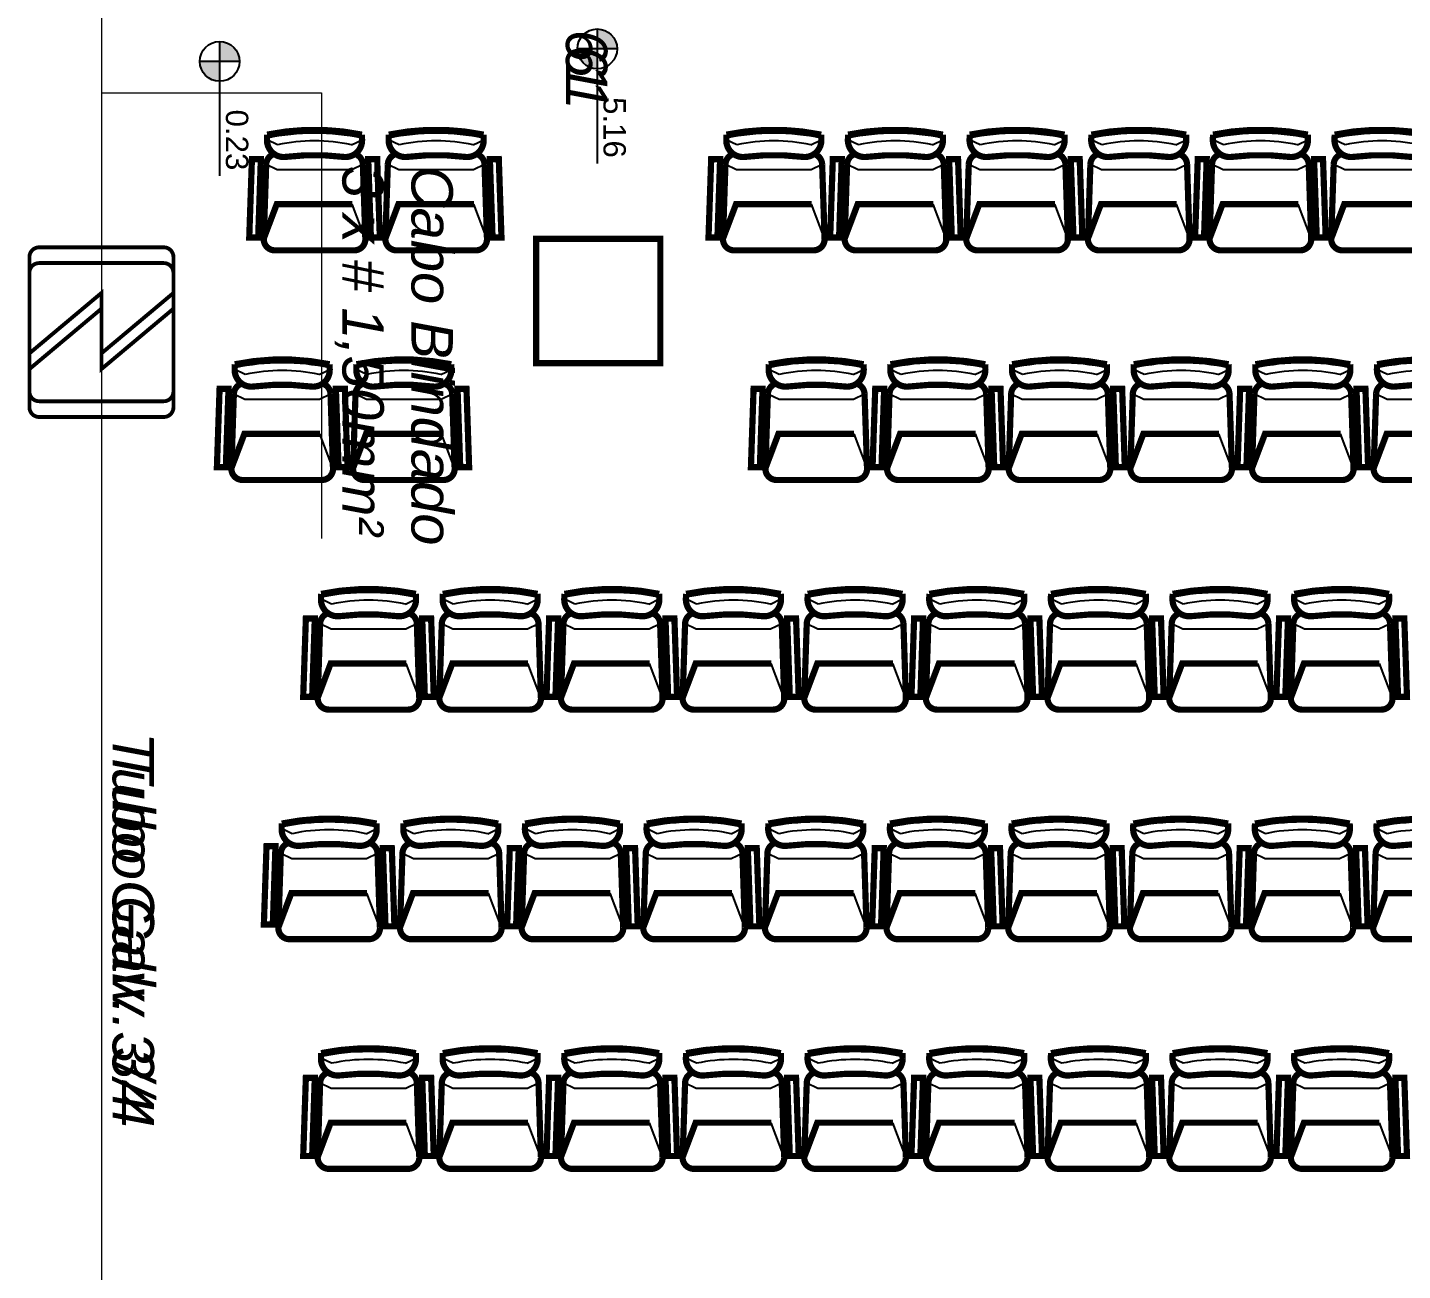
# Model space of a CAD drawing. Header units: metres. Extents: x -331 to 2982, y 362 to 2539.
# Drawn here: x 2819.47 to 2826.11, y 1302.95 to 1308.96 of the extents above; entities that cross this region are included whole.
import ezdxf

# ---------------------------------------------------------------- set-up
doc = ezdxf.new("R2010")
doc.units = ezdxf.units.M
for name, color, linetype in [('DET. FUMAÇA', 1, 'Continuous'), ('Div', 251, 'Continuous'), ('Pis', 251, 'Continuous')]:
    doc.layers.add(name, color=color, linetype=linetype)
doc.styles.add('ALESP1', font='arial.ttf')
doc.styles.get("Standard").update_dxf_attribs({"font": 'arial.ttf', "height": 0.3})

# ---------------------------------------------------------------- blocks, each defined once
blk = doc.blocks.new('Detector de fumaça')
at = {"layer": 'DET. FUMAÇA', "linetype": 'Continuous', "lineweight": 15, "const_width": 0.0187}
blk.add_lwpolyline([(774.5995, 539.8158), (775.2491, 539.8158, -0.414214), (775.2958, 539.769), (775.2958, 539.1669, -0.414214), (775.2491, 539.1202), (774.5995, 539.1202, -0.414214), (774.5527, 539.1669), (774.5527, 539.769, -0.414214)], format="xyb", close=True, dxfattribs=at)
blk.add_lwpolyline([(774.773, 539.8158), (775.0645, 539.468), (774.773, 539.468), (775.0645, 539.1202)], dxfattribs=at)
blk = doc.blocks.new('derw')
at = {"layer": 'Div', "color": 2, "linetype": 'Continuous', "lineweight": 15}
blk.add_lwpolyline([(814.419, 2191.5296), (814.419, 2192.5889), (816.5705, 2192.5889)], dxfattribs=at)
at = {"layer": 'Div', "color": 2, "linetype": 'Continuous', "lineweight": 15, "insert": (814.7715, 2193.2241), "char_height": 0.2, "attachment_point": 1}
blk.add_mtext_dynamic_manual_height_columns('{\\fArial|b0|i1|c0|p34;Cabo Blindado \\P3 x # 1,50mm²}', width=13.318804, gutter_width=2.5, heights=[0], dxfattribs=at)

msp = doc.modelspace()

# ---------------------------------------------------------------- hatches: boundary and pattern name
at = {"layer": 'Pis'}
h = msp.add_hatch(color=256, dxfattribs=at)
h.paths.add_polyline_path([(2820.3976, 1308.7924), (2820.4936, 1308.7924, 0.414214), (2820.3976, 1308.8884)])
h.paths.add_polyline_path([(2820.3016, 1308.7924, 0.414214), (2820.3976, 1308.6964), (2820.3976, 1308.7924)])
h = msp.add_hatch(color=256, dxfattribs=at)
h.paths.add_polyline_path([(2822.2214, 1308.8529), (2822.3174, 1308.8529, 0.414214), (2822.2214, 1308.9489)])
h.paths.add_polyline_path([(2822.1254, 1308.8529, 0.414214), (2822.2214, 1308.7569), (2822.2214, 1308.8529)])

# ---------------------------------------------------------------- linework, layer by layer
at = {"layer": 'Div', "color": 150, "linetype": 'Continuous', "lineweight": 0}
msp.add_line((2819.8266, 1315.2806), (2819.8266, 1301.0443), dxfattribs=at)
at = {"layer": 'Pis'}
for p, q in [((2820.3976, 1308.8883), (2820.3976, 1308.2391)), ((2822.2214, 1308.9488), (2822.2214, 1308.2996)), ((2822.3174, 1308.8529), (2822.1254, 1308.8529)), ((2820.4936, 1308.7924), (2820.3016, 1308.7924)), ((2820.6774, 1308.3896), (2820.6263, 1308.4142)), ((2821.0343, 1308.3896), (2821.0855, 1308.4142)), ((2821.265, 1308.3896), (2821.2139, 1308.4142)), ((2821.6219, 1308.3896), (2821.673, 1308.4142)), ((2822.8957, 1308.3896), (2822.8446, 1308.4142)), ((2823.2526, 1308.3896), (2823.3037, 1308.4142)), ((2823.4832, 1308.3896), (2823.4321, 1308.4142)), ((2823.8402, 1308.3896), (2823.8913, 1308.4142)), ((2824.0708, 1308.3896), (2824.0197, 1308.4142)), ((2824.4278, 1308.3896), (2824.4789, 1308.4142)), ((2824.6584, 1308.3896), (2824.6073, 1308.4142)), ((2825.0153, 1308.3896), (2825.0664, 1308.4142)), ((2825.2459, 1308.3896), (2825.1948, 1308.4142)), ((2825.6029, 1308.3896), (2825.654, 1308.4142)), ((2825.8335, 1308.3896), (2825.7824, 1308.4142)), ((2820.6224, 1308.2957), (2820.6761, 1308.2698)), ((2821.0356, 1308.2698), (2821.0894, 1308.2957)), ((2821.2099, 1308.2957), (2821.2637, 1308.2698)), ((2821.6232, 1308.2698), (2821.6769, 1308.2957)), ((2821.7588, 1308.3361), (2821.7588, 1308.3361)), ((2822.8406, 1308.2957), (2822.8944, 1308.2698)), ((2823.2539, 1308.2698), (2823.3076, 1308.2957)), ((2823.4282, 1308.2957), (2823.482, 1308.2698)), ((2823.8415, 1308.2698), (2823.8952, 1308.2957)), ((2824.0158, 1308.2957), (2824.0695, 1308.2698)), ((2824.429, 1308.2698), (2824.4828, 1308.2957)), ((2824.6033, 1308.2957), (2824.6571, 1308.2698)), ((2825.0166, 1308.2698), (2825.0703, 1308.2957)), ((2825.1909, 1308.2957), (2825.2447, 1308.2698)), ((2825.6042, 1308.2698), (2825.6579, 1308.2957)), ((2825.7785, 1308.2957), (2825.8322, 1308.2698)), ((2820.6761, 1308.2698), (2821.0356, 1308.2698)), ((2821.2637, 1308.2698), (2821.6232, 1308.2698)), ((2822.8944, 1308.2698), (2823.2539, 1308.2698)), ((2823.482, 1308.2698), (2823.8415, 1308.2698)), ((2824.0695, 1308.2698), (2824.429, 1308.2698)), ((2824.6571, 1308.2698), (2825.0166, 1308.2698)), ((2825.2447, 1308.2698), (2825.6042, 1308.2698)), ((2825.8322, 1308.2698), (2826.1917, 1308.2698)), ((2821.1012, 1307.9369), (2821.0384, 1308.1029)), ((2821.6888, 1307.9369), (2821.626, 1308.1029)), ((2823.3195, 1307.9369), (2823.2567, 1308.1029)), ((2823.9071, 1307.9369), (2823.8443, 1308.1029)), ((2824.4946, 1307.9369), (2824.4318, 1308.1029)), ((2825.0822, 1307.9369), (2825.0194, 1308.1029)), ((2825.6698, 1307.9369), (2825.607, 1308.1029)), ((2820.5212, 1307.2808), (2820.4701, 1307.3054)), ((2820.8782, 1307.2808), (2820.9293, 1307.3054)), ((2821.1088, 1307.2808), (2821.0577, 1307.3054)), ((2821.4657, 1307.2808), (2821.5168, 1307.3054)), ((2823.1006, 1307.2808), (2823.0494, 1307.3054)), ((2823.4575, 1307.2808), (2823.5086, 1307.3054)), ((2823.6881, 1307.2808), (2823.637, 1307.3054)), ((2824.0451, 1307.2808), (2824.0962, 1307.3054)), ((2824.2757, 1307.2808), (2824.2246, 1307.3054)), ((2824.6326, 1307.2808), (2824.6838, 1307.3054)), ((2824.8633, 1307.2808), (2824.8121, 1307.3054)), ((2825.2202, 1307.2808), (2825.2713, 1307.3054)), ((2825.4508, 1307.2808), (2825.3997, 1307.3054)), ((2825.8078, 1307.2808), (2825.8589, 1307.3054)), ((2826.0384, 1307.2808), (2825.9873, 1307.3054)), ((2820.4662, 1307.1869), (2820.5199, 1307.161)), ((2820.5199, 1307.161), (2820.8794, 1307.161)), ((2820.8794, 1307.161), (2820.9332, 1307.1869)), ((2821.0538, 1307.1869), (2821.1075, 1307.161)), ((2821.1075, 1307.161), (2821.467, 1307.161)), ((2821.467, 1307.161), (2821.5208, 1307.1869)), ((2823.0455, 1307.1869), (2823.0993, 1307.161)), ((2823.0993, 1307.161), (2823.4588, 1307.161)), ((2823.4588, 1307.161), (2823.5125, 1307.1869)), ((2823.6331, 1307.1869), (2823.6869, 1307.161)), ((2823.6869, 1307.161), (2824.0463, 1307.161)), ((2824.0463, 1307.161), (2824.1001, 1307.1869)), ((2824.2207, 1307.1869), (2824.2744, 1307.161)), ((2824.2744, 1307.161), (2824.6339, 1307.161)), ((2824.6339, 1307.161), (2824.6877, 1307.1869)), ((2824.8082, 1307.1869), (2824.862, 1307.161)), ((2824.862, 1307.161), (2825.2215, 1307.161)), ((2825.2215, 1307.161), (2825.2752, 1307.1869)), ((2825.3958, 1307.1869), (2825.4496, 1307.161)), ((2825.4496, 1307.161), (2825.8091, 1307.161)), ((2825.8091, 1307.161), (2825.8628, 1307.1869)), ((2825.9834, 1307.1869), (2826.0371, 1307.161)), ((2826.0371, 1307.161), (2826.3966, 1307.161)), ((2820.945, 1306.8281), (2820.8822, 1306.9941)), ((2821.5326, 1306.8281), (2821.4698, 1306.9941)), ((2823.5244, 1306.8281), (2823.4616, 1306.9941)), ((2824.1119, 1306.8281), (2824.0491, 1306.9941)), ((2824.6995, 1306.8281), (2824.6367, 1306.9941)), ((2825.2871, 1306.8281), (2825.2243, 1306.9941)), ((2825.8746, 1306.8281), (2825.8119, 1306.9941)), ((2820.938, 1306.172), (2820.8869, 1306.1966)), ((2821.295, 1306.172), (2821.3461, 1306.1966)), ((2821.5256, 1306.172), (2821.4745, 1306.1966)), ((2821.8825, 1306.172), (2821.9337, 1306.1966)), ((2822.1132, 1306.172), (2822.062, 1306.1966)), ((2822.4701, 1306.172), (2822.5212, 1306.1966)), ((2822.7007, 1306.172), (2822.6496, 1306.1966)), ((2823.0577, 1306.172), (2823.1088, 1306.1966)), ((2823.2883, 1306.172), (2823.2372, 1306.1966)), ((2823.6453, 1306.172), (2823.6964, 1306.1966)), ((2823.8759, 1306.172), (2823.8248, 1306.1966)), ((2824.2328, 1306.172), (2824.2839, 1306.1966)), ((2824.4634, 1306.172), (2824.4123, 1306.1966)), ((2824.8204, 1306.172), (2824.8715, 1306.1966)), ((2825.051, 1306.172), (2824.9999, 1306.1966)), ((2825.408, 1306.172), (2825.4591, 1306.1966)), ((2825.6386, 1306.172), (2825.5875, 1306.1966)), ((2825.9955, 1306.172), (2826.0466, 1306.1966)), ((2820.883, 1306.0781), (2820.9368, 1306.0522)), ((2820.9368, 1306.0522), (2821.2962, 1306.0522)), ((2821.2962, 1306.0522), (2821.35, 1306.0781)), ((2821.4706, 1306.0781), (2821.5243, 1306.0522)), ((2821.5243, 1306.0522), (2821.8838, 1306.0522)), ((2821.8838, 1306.0522), (2821.9376, 1306.0781)), ((2822.0581, 1306.0781), (2822.1119, 1306.0522)), ((2822.1119, 1306.0522), (2822.4714, 1306.0522)), ((2822.4714, 1306.0522), (2822.5251, 1306.0781)), ((2822.6457, 1306.0781), (2822.6995, 1306.0522)), ((2822.6995, 1306.0522), (2823.059, 1306.0522)), ((2823.059, 1306.0522), (2823.1127, 1306.0781)), ((2823.2333, 1306.0781), (2823.287, 1306.0522)), ((2823.287, 1306.0522), (2823.6465, 1306.0522)), ((2823.6465, 1306.0522), (2823.7003, 1306.0781)), ((2823.8208, 1306.0781), (2823.8746, 1306.0522)), ((2823.8746, 1306.0522), (2824.2341, 1306.0522)), ((2824.2341, 1306.0522), (2824.2878, 1306.0781)), ((2824.4084, 1306.0781), (2824.4622, 1306.0522)), ((2824.4622, 1306.0522), (2824.8217, 1306.0522)), ((2824.8217, 1306.0522), (2824.8754, 1306.0781)), ((2824.996, 1306.0781), (2825.0497, 1306.0522)), ((2825.0497, 1306.0522), (2825.4092, 1306.0522)), ((2825.4092, 1306.0522), (2825.463, 1306.0781)), ((2825.5836, 1306.0781), (2825.6373, 1306.0522)), ((2825.6373, 1306.0522), (2825.9968, 1306.0522)), ((2825.9968, 1306.0522), (2826.0506, 1306.0781)), ((2821.3618, 1305.7193), (2821.299, 1305.8853)), ((2821.9494, 1305.7193), (2821.8866, 1305.8853)), ((2822.537, 1305.7193), (2822.4742, 1305.8853)), ((2823.1245, 1305.7193), (2823.0618, 1305.8853)), ((2823.7121, 1305.7193), (2823.6493, 1305.8853)), ((2824.2997, 1305.7193), (2824.2369, 1305.8853)), ((2824.8873, 1305.7193), (2824.8245, 1305.8853)), ((2825.4748, 1305.7193), (2825.412, 1305.8853)), ((2826.0624, 1305.7193), (2825.9996, 1305.8853)), ((2820.748, 1305.0632), (2820.6969, 1305.0878)), ((2821.105, 1305.0632), (2821.1561, 1305.0878)), ((2821.3356, 1305.0632), (2821.2845, 1305.0878)), ((2821.6925, 1305.0632), (2821.7437, 1305.0878)), ((2821.9232, 1305.0632), (2821.872, 1305.0878)), ((2822.2801, 1305.0632), (2822.3312, 1305.0878)), ((2822.5107, 1305.0632), (2822.4596, 1305.0878)), ((2822.8677, 1305.0632), (2822.9188, 1305.0878)), ((2823.0983, 1305.0632), (2823.0472, 1305.0878)), ((2823.4553, 1305.0632), (2823.5064, 1305.0878)), ((2823.6859, 1305.0632), (2823.6348, 1305.0878)), ((2824.0428, 1305.0632), (2824.0939, 1305.0878)), ((2824.2734, 1305.0632), (2824.2223, 1305.0878)), ((2824.6304, 1305.0632), (2824.6815, 1305.0878)), ((2824.861, 1305.0632), (2824.8099, 1305.0878)), ((2825.218, 1305.0632), (2825.2691, 1305.0878)), ((2825.4486, 1305.0632), (2825.3975, 1305.0878)), ((2825.8055, 1305.0632), (2825.8566, 1305.0878)), ((2826.0362, 1305.0632), (2825.985, 1305.0878)), ((2820.693, 1304.9693), (2820.7468, 1304.9435)), ((2821.1062, 1304.9435), (2821.16, 1304.9693)), ((2821.2806, 1304.9693), (2821.3343, 1304.9435)), ((2821.6938, 1304.9435), (2821.7476, 1304.9693)), ((2821.8681, 1304.9693), (2821.9219, 1304.9435)), ((2822.2814, 1304.9435), (2822.3351, 1304.9693)), ((2822.4557, 1304.9693), (2822.5095, 1304.9435)), ((2822.869, 1304.9435), (2822.9227, 1304.9693)), ((2823.0433, 1304.9693), (2823.097, 1304.9435)), ((2823.4565, 1304.9435), (2823.5103, 1304.9693)), ((2823.6308, 1304.9693), (2823.6846, 1304.9435)), ((2824.0441, 1304.9435), (2824.0978, 1304.9693)), ((2824.2184, 1304.9693), (2824.2722, 1304.9435)), ((2824.6317, 1304.9435), (2824.6854, 1304.9693)), ((2824.806, 1304.9693), (2824.8597, 1304.9435)), ((2825.2192, 1304.9435), (2825.273, 1304.9693)), ((2825.3936, 1304.9693), (2825.4473, 1304.9435)), ((2825.8068, 1304.9435), (2825.8606, 1304.9693)), ((2825.9811, 1304.9693), (2826.0349, 1304.9435)), ((2820.7468, 1304.9435), (2821.1062, 1304.9435)), ((2821.3343, 1304.9435), (2821.6938, 1304.9435)), ((2821.9219, 1304.9435), (2822.2814, 1304.9435)), ((2822.5095, 1304.9435), (2822.869, 1304.9435)), ((2823.097, 1304.9435), (2823.4565, 1304.9435)), ((2823.6846, 1304.9435), (2824.0441, 1304.9435)), ((2824.2722, 1304.9435), (2824.6317, 1304.9435)), ((2824.8597, 1304.9435), (2825.2192, 1304.9435)), ((2825.4473, 1304.9435), (2825.8068, 1304.9435)), ((2826.0349, 1304.9435), (2826.3944, 1304.9435)), ((2821.1718, 1304.6106), (2821.109, 1304.7765)), ((2821.7594, 1304.6106), (2821.6966, 1304.7765)), ((2822.347, 1304.6106), (2822.2842, 1304.7765)), ((2822.9345, 1304.6106), (2822.8718, 1304.7765)), ((2823.5221, 1304.6106), (2823.4593, 1304.7765)), ((2824.1097, 1304.6106), (2824.0469, 1304.7765)), ((2824.6973, 1304.6106), (2824.6345, 1304.7765)), ((2825.2848, 1304.6106), (2825.222, 1304.7765)), ((2825.8724, 1304.6106), (2825.8096, 1304.7765)), ((2820.938, 1303.9545), (2820.8869, 1303.979)), ((2821.295, 1303.9545), (2821.3461, 1303.979)), ((2821.5256, 1303.9545), (2821.4745, 1303.979)), ((2821.8825, 1303.9545), (2821.9337, 1303.979)), ((2822.1132, 1303.9545), (2822.062, 1303.979)), ((2822.4701, 1303.9545), (2822.5212, 1303.979)), ((2822.7007, 1303.9545), (2822.6496, 1303.979)), ((2823.0577, 1303.9545), (2823.1088, 1303.979)), ((2823.2883, 1303.9545), (2823.2372, 1303.979)), ((2823.6453, 1303.9545), (2823.6964, 1303.979)), ((2823.8759, 1303.9545), (2823.8248, 1303.979)), ((2824.2328, 1303.9545), (2824.2839, 1303.979)), ((2824.4634, 1303.9545), (2824.4123, 1303.979)), ((2824.8204, 1303.9545), (2824.8715, 1303.979)), ((2825.051, 1303.9545), (2824.9999, 1303.979)), ((2825.408, 1303.9545), (2825.4591, 1303.979)), ((2825.6386, 1303.9545), (2825.5875, 1303.979)), ((2825.9955, 1303.9545), (2826.0466, 1303.979)), ((2820.883, 1303.8605), (2820.9368, 1303.8347)), ((2821.2962, 1303.8347), (2821.35, 1303.8605)), ((2821.4706, 1303.8605), (2821.5243, 1303.8347)), ((2821.8838, 1303.8347), (2821.9376, 1303.8605)), ((2822.0581, 1303.8605), (2822.1119, 1303.8347)), ((2822.4714, 1303.8347), (2822.5251, 1303.8605)), ((2822.6457, 1303.8605), (2822.6995, 1303.8347)), ((2823.059, 1303.8347), (2823.1127, 1303.8605)), ((2823.2333, 1303.8605), (2823.287, 1303.8347)), ((2823.6465, 1303.8347), (2823.7003, 1303.8605)), ((2823.8208, 1303.8605), (2823.8746, 1303.8347)), ((2824.2341, 1303.8347), (2824.2878, 1303.8605)), ((2824.4084, 1303.8605), (2824.4622, 1303.8347)), ((2824.8217, 1303.8347), (2824.8754, 1303.8605)), ((2824.996, 1303.8605), (2825.0497, 1303.8347)), ((2825.4092, 1303.8347), (2825.463, 1303.8605)), ((2825.5836, 1303.8605), (2825.6373, 1303.8347)), ((2825.9968, 1303.8347), (2826.0506, 1303.8605)), ((2820.9368, 1303.8347), (2821.2962, 1303.8347)), ((2821.5243, 1303.8347), (2821.8838, 1303.8347)), ((2822.1119, 1303.8347), (2822.4714, 1303.8347)), ((2822.6995, 1303.8347), (2823.059, 1303.8347)), ((2823.287, 1303.8347), (2823.6465, 1303.8347)), ((2823.8746, 1303.8347), (2824.2341, 1303.8347)), ((2824.4622, 1303.8347), (2824.8217, 1303.8347)), ((2825.0497, 1303.8347), (2825.4092, 1303.8347)), ((2825.6373, 1303.8347), (2825.9968, 1303.8347)), ((2821.3618, 1303.5018), (2821.299, 1303.6678)), ((2821.9494, 1303.5018), (2821.8866, 1303.6678)), ((2822.537, 1303.5018), (2822.4742, 1303.6678)), ((2823.1245, 1303.5018), (2823.0618, 1303.6678)), ((2823.7121, 1303.5018), (2823.6493, 1303.6678)), ((2824.2997, 1303.5018), (2824.2369, 1303.6678)), ((2824.8873, 1303.5018), (2824.8245, 1303.6678)), ((2825.4748, 1303.5018), (2825.412, 1303.6678)), ((2826.0624, 1303.5018), (2825.9996, 1303.6678))]:
    msp.add_line(p, q, dxfattribs=at)
at = {"layer": 'Pis', "const_width": 0.03}
for points in [[(2821.0846, 1308.4388), (2821.0855, 1308.4142, -0.46106), (2820.9946, 1308.3313, 0.062207), (2820.7171, 1308.3313, -0.46106), (2820.6263, 1308.4142), (2820.6271, 1308.4388, -0.102212)], [(2821.6722, 1308.4388), (2821.673, 1308.4142, -0.46106), (2821.5822, 1308.3313, 0.062207), (2821.3047, 1308.3313, -0.46106), (2821.2139, 1308.4142), (2821.2147, 1308.4388, -0.102212)], [(2823.3029, 1308.4388), (2823.3037, 1308.4142, -0.46106), (2823.2129, 1308.3313, 0.062207), (2822.9354, 1308.3313, -0.46106), (2822.8446, 1308.4142), (2822.8454, 1308.4388, -0.102212)], [(2823.8905, 1308.4388), (2823.8913, 1308.4142, -0.46106), (2823.8005, 1308.3313, 0.062207), (2823.523, 1308.3313, -0.46106), (2823.4321, 1308.4142), (2823.4329, 1308.4388, -0.102212)], [(2824.4781, 1308.4388), (2824.4789, 1308.4142, -0.46106), (2824.388, 1308.3313, 0.062207), (2824.1105, 1308.3313, -0.46106), (2824.0197, 1308.4142), (2824.0205, 1308.4388, -0.102212)], [(2825.0656, 1308.4388), (2825.0664, 1308.4142, -0.46106), (2824.9756, 1308.3313, 0.062207), (2824.6981, 1308.3313, -0.46106), (2824.6073, 1308.4142), (2824.6081, 1308.4388, -0.102212)], [(2825.6532, 1308.4388), (2825.654, 1308.4142, -0.46106), (2825.5632, 1308.3313, 0.062207), (2825.2857, 1308.3313, -0.46106), (2825.1948, 1308.4142), (2825.1956, 1308.4388, -0.102212)], [(2826.2408, 1308.4388), (2826.2416, 1308.4142, -0.46106), (2826.1507, 1308.3313, 0.062207), (2825.8732, 1308.3313, -0.46106), (2825.7824, 1308.4142), (2825.7832, 1308.4388, -0.102212)], [(2820.9285, 1307.33), (2820.9293, 1307.3054, -0.46106), (2820.8384, 1307.2225, 0.062207), (2820.5609, 1307.2225, -0.46106), (2820.4701, 1307.3054), (2820.4709, 1307.33, -0.102212)], [(2821.516, 1307.33), (2821.5168, 1307.3054, -0.46106), (2821.426, 1307.2225, 0.062207), (2821.1485, 1307.2225, -0.46106), (2821.0577, 1307.3054), (2821.0585, 1307.33, -0.102212)], [(2823.5078, 1307.33), (2823.5086, 1307.3054, -0.46106), (2823.4178, 1307.2225, 0.062207), (2823.1403, 1307.2225, -0.46106), (2823.0494, 1307.3054), (2823.0503, 1307.33, -0.102212)], [(2824.0954, 1307.33), (2824.0962, 1307.3054, -0.46106), (2824.0053, 1307.2225, 0.062207), (2823.7278, 1307.2225, -0.46106), (2823.637, 1307.3054), (2823.6378, 1307.33, -0.102212)], [(2824.6829, 1307.33), (2824.6838, 1307.3054, -0.46106), (2824.5929, 1307.2225, 0.062207), (2824.3154, 1307.2225, -0.46106), (2824.2246, 1307.3054), (2824.2254, 1307.33, -0.102212)], [(2825.2705, 1307.33), (2825.2713, 1307.3054, -0.46106), (2825.1805, 1307.2225, 0.062207), (2824.903, 1307.2225, -0.46106), (2824.8121, 1307.3054), (2824.813, 1307.33, -0.102212)], [(2825.8581, 1307.33), (2825.8589, 1307.3054, -0.46106), (2825.7681, 1307.2225, 0.062207), (2825.4906, 1307.2225, -0.46106), (2825.3997, 1307.3054), (2825.4005, 1307.33, -0.102212)], [(2826.4456, 1307.33), (2826.4465, 1307.3054, -0.46106), (2826.3556, 1307.2225, 0.062207), (2826.0781, 1307.2225, -0.46106), (2825.9873, 1307.3054), (2825.9881, 1307.33, -0.102212)], [(2821.3453, 1306.2213), (2821.3461, 1306.1966, -0.46106), (2821.2552, 1306.1137, 0.062207), (2820.9777, 1306.1137, -0.46106), (2820.8869, 1306.1966), (2820.8877, 1306.2212, -0.102212)], [(2821.9328, 1306.2213), (2821.9337, 1306.1966, -0.46106), (2821.8428, 1306.1137, 0.062207), (2821.5653, 1306.1137, -0.46106), (2821.4745, 1306.1966), (2821.4753, 1306.2212, -0.102212)], [(2822.5204, 1306.2213), (2822.5212, 1306.1966, -0.46106), (2822.4304, 1306.1137, 0.062207), (2822.1529, 1306.1137, -0.46106), (2822.062, 1306.1966), (2822.0629, 1306.2212, -0.102212)], [(2823.108, 1306.2213), (2823.1088, 1306.1966, -0.46106), (2823.018, 1306.1137, 0.062207), (2822.7405, 1306.1137, -0.46106), (2822.6496, 1306.1966), (2822.6504, 1306.2212, -0.102212)], [(2823.6955, 1306.2213), (2823.6964, 1306.1966, -0.46106), (2823.6055, 1306.1137, 0.062207), (2823.328, 1306.1137, -0.46106), (2823.2372, 1306.1966), (2823.238, 1306.2212, -0.102212)], [(2824.2831, 1306.2213), (2824.2839, 1306.1966, -0.46106), (2824.1931, 1306.1137, 0.062207), (2823.9156, 1306.1137, -0.46106), (2823.8248, 1306.1966), (2823.8256, 1306.2212, -0.102212)], [(2824.8707, 1306.2213), (2824.8715, 1306.1966, -0.46106), (2824.7807, 1306.1137, 0.062207), (2824.5032, 1306.1137, -0.46106), (2824.4123, 1306.1966), (2824.4131, 1306.2212, -0.102212)], [(2825.4583, 1306.2213), (2825.4591, 1306.1966, -0.46106), (2825.3682, 1306.1137, 0.062207), (2825.0907, 1306.1137, -0.46106), (2824.9999, 1306.1966), (2825.0007, 1306.2212, -0.102212)], [(2826.0458, 1306.2213), (2826.0466, 1306.1966, -0.46106), (2825.9558, 1306.1137, 0.062207), (2825.6783, 1306.1137, -0.46106), (2825.5875, 1306.1966), (2825.5883, 1306.2212, -0.102212)], [(2821.1553, 1305.1125), (2821.1561, 1305.0878, -0.46106), (2821.0652, 1305.0049, 0.062207), (2820.7877, 1305.0049, -0.46106), (2820.6969, 1305.0878), (2820.6977, 1305.1124, -0.102212)], [(2821.7428, 1305.1125), (2821.7437, 1305.0878, -0.46106), (2821.6528, 1305.0049, 0.062207), (2821.3753, 1305.0049, -0.46106), (2821.2845, 1305.0878), (2821.2853, 1305.1124, -0.102212)], [(2822.3304, 1305.1125), (2822.3312, 1305.0878, -0.46106), (2822.2404, 1305.0049, 0.062207), (2821.9629, 1305.0049, -0.46106), (2821.872, 1305.0878), (2821.8729, 1305.1124, -0.102212)], [(2822.918, 1305.1125), (2822.9188, 1305.0878, -0.46106), (2822.828, 1305.0049, 0.062207), (2822.5505, 1305.0049, -0.46106), (2822.4596, 1305.0878), (2822.4604, 1305.1124, -0.102212)], [(2823.5055, 1305.1125), (2823.5064, 1305.0878, -0.46106), (2823.4155, 1305.0049, 0.062207), (2823.138, 1305.0049, -0.46106), (2823.0472, 1305.0878), (2823.048, 1305.1124, -0.102212)], [(2824.0931, 1305.1125), (2824.0939, 1305.0878, -0.46106), (2824.0031, 1305.0049, 0.062207), (2823.7256, 1305.0049, -0.46106), (2823.6348, 1305.0878), (2823.6356, 1305.1124, -0.102212)], [(2824.6807, 1305.1125), (2824.6815, 1305.0878, -0.46106), (2824.5907, 1305.0049, 0.062207), (2824.3132, 1305.0049, -0.46106), (2824.2223, 1305.0878), (2824.2231, 1305.1124, -0.102212)], [(2825.2683, 1305.1125), (2825.2691, 1305.0878, -0.46106), (2825.1782, 1305.0049, 0.062207), (2824.9007, 1305.0049, -0.46106), (2824.8099, 1305.0878), (2824.8107, 1305.1124, -0.102212)], [(2825.8558, 1305.1125), (2825.8566, 1305.0878, -0.46106), (2825.7658, 1305.0049, 0.062207), (2825.4883, 1305.0049, -0.46106), (2825.3975, 1305.0878), (2825.3983, 1305.1124, -0.102212)], [(2826.4434, 1305.1125), (2826.4442, 1305.0878, -0.46106), (2826.3534, 1305.0049, 0.062207), (2826.0759, 1305.0049, -0.46106), (2825.985, 1305.0878), (2825.9859, 1305.1124, -0.102212)], [(2821.3453, 1304.0037), (2821.3461, 1303.979, -0.46106), (2821.2552, 1303.8961, 0.062207), (2820.9777, 1303.8961, -0.46106), (2820.8869, 1303.979), (2820.8877, 1304.0037, -0.102212)], [(2821.9328, 1304.0037), (2821.9337, 1303.979, -0.46106), (2821.8428, 1303.8961, 0.062207), (2821.5653, 1303.8961, -0.46106), (2821.4745, 1303.979), (2821.4753, 1304.0037, -0.102212)], [(2822.5204, 1304.0037), (2822.5212, 1303.979, -0.46106), (2822.4304, 1303.8961, 0.062207), (2822.1529, 1303.8961, -0.46106), (2822.062, 1303.979), (2822.0629, 1304.0037, -0.102212)], [(2823.108, 1304.0037), (2823.1088, 1303.979, -0.46106), (2823.018, 1303.8961, 0.062207), (2822.7405, 1303.8961, -0.46106), (2822.6496, 1303.979), (2822.6504, 1304.0037, -0.102212)], [(2823.6955, 1304.0037), (2823.6964, 1303.979, -0.46106), (2823.6055, 1303.8961, 0.062207), (2823.328, 1303.8961, -0.46106), (2823.2372, 1303.979), (2823.238, 1304.0037, -0.102212)], [(2824.2831, 1304.0037), (2824.2839, 1303.979, -0.46106), (2824.1931, 1303.8961, 0.062207), (2823.9156, 1303.8961, -0.46106), (2823.8248, 1303.979), (2823.8256, 1304.0037, -0.102212)], [(2824.8707, 1304.0037), (2824.8715, 1303.979, -0.46106), (2824.7807, 1303.8961, 0.062207), (2824.5032, 1303.8961, -0.46106), (2824.4123, 1303.979), (2824.4131, 1304.0037, -0.102212)], [(2825.4583, 1304.0037), (2825.4591, 1303.979, -0.46106), (2825.3682, 1303.8961, 0.062207), (2825.0907, 1303.8961, -0.46106), (2824.9999, 1303.979), (2825.0007, 1304.0037, -0.102212)], [(2826.0458, 1304.0037), (2826.0466, 1303.979, -0.46106), (2825.9558, 1303.8961, 0.062207), (2825.6783, 1303.8961, -0.46106), (2825.5875, 1303.979), (2825.5883, 1304.0037, -0.102212)]]:
    msp.add_lwpolyline(points, format="xyb", close=True, dxfattribs=at)
for points in [[(2820.661, 1308.3451, 0.320836), (2820.6224, 1308.2957), (2820.6105, 1307.9369, 0.430564), (2820.6644, 1307.88), (2821.0474, 1307.88, 0.430564), (2821.1012, 1307.9369), (2821.0894, 1308.2957, 0.320836), (2821.0507, 1308.3451)], [(2821.2486, 1308.3451, 0.320836), (2821.2099, 1308.2957), (2821.1981, 1307.9369, 0.430564), (2821.2519, 1307.88), (2821.635, 1307.88, 0.430564), (2821.6888, 1307.9369), (2821.6769, 1308.2957, 0.320836), (2821.6383, 1308.3451)], [(2822.8793, 1308.3451, 0.320836), (2822.8406, 1308.2957), (2822.8288, 1307.9369, 0.430564), (2822.8826, 1307.88), (2823.2657, 1307.88, 0.430564), (2823.3195, 1307.9369), (2823.3076, 1308.2957, 0.320836), (2823.269, 1308.3451)], [(2823.4668, 1308.3451, 0.320836), (2823.4282, 1308.2957), (2823.4164, 1307.9369, 0.430564), (2823.4702, 1307.88), (2823.8532, 1307.88, 0.430564), (2823.9071, 1307.9369), (2823.8952, 1308.2957, 0.320836), (2823.8566, 1308.3451)], [(2824.0544, 1308.3451, 0.320836), (2824.0158, 1308.2957), (2824.0039, 1307.9369, 0.430564), (2824.0578, 1307.88), (2824.4408, 1307.88, 0.430564), (2824.4946, 1307.9369), (2824.4828, 1308.2957, 0.320836), (2824.4441, 1308.3451)], [(2824.642, 1308.3451, 0.320836), (2824.6033, 1308.2957), (2824.5915, 1307.9369, 0.430564), (2824.6453, 1307.88), (2825.0284, 1307.88, 0.430564), (2825.0822, 1307.9369), (2825.0703, 1308.2957, 0.320836), (2825.0317, 1308.3451)], [(2825.2296, 1308.3451, 0.320836), (2825.1909, 1308.2957), (2825.1791, 1307.9369, 0.430564), (2825.2329, 1307.88), (2825.6159, 1307.88, 0.430564), (2825.6698, 1307.9369), (2825.6579, 1308.2957, 0.320836), (2825.6193, 1308.3451)], [(2825.8171, 1308.3451, 0.320836), (2825.7785, 1308.2957), (2825.7666, 1307.9369, 0.430564), (2825.8205, 1307.88), (2826.2035, 1307.88, 0.430564), (2826.2573, 1307.9369), (2826.2455, 1308.2957, 0.320836), (2826.2068, 1308.3451)], [(2820.5048, 1307.2363, 0.320836), (2820.4662, 1307.1869), (2820.4543, 1306.8281, 0.430564), (2820.5082, 1306.7712), (2820.8912, 1306.7712, 0.430564), (2820.945, 1306.8281), (2820.9332, 1307.1869, 0.320836), (2820.8945, 1307.2363)], [(2821.0924, 1307.2363, 0.320836), (2821.0538, 1307.1869), (2821.0419, 1306.8281, 0.430564), (2821.0957, 1306.7712), (2821.4788, 1306.7712, 0.430564), (2821.5326, 1306.8281), (2821.5208, 1307.1869, 0.320836), (2821.4821, 1307.2363)], [(2823.0842, 1307.2363, 0.320836), (2823.0455, 1307.1869), (2823.0337, 1306.8281, 0.430564), (2823.0875, 1306.7712), (2823.4705, 1306.7712, 0.430564), (2823.5244, 1306.8281), (2823.5125, 1307.1869, 0.320836), (2823.4739, 1307.2363)], [(2823.6717, 1307.2363, 0.320836), (2823.6331, 1307.1869), (2823.6213, 1306.8281, 0.430564), (2823.6751, 1306.7712), (2824.0581, 1306.7712, 0.430564), (2824.1119, 1306.8281), (2824.1001, 1307.1869, 0.320836), (2824.0615, 1307.2363)], [(2824.2593, 1307.2363, 0.320836), (2824.2207, 1307.1869), (2824.2088, 1306.8281, 0.430564), (2824.2626, 1306.7712), (2824.6457, 1306.7712, 0.430564), (2824.6995, 1306.8281), (2824.6877, 1307.1869, 0.320836), (2824.649, 1307.2363)], [(2824.8469, 1307.2363, 0.320836), (2824.8082, 1307.1869), (2824.7964, 1306.8281, 0.430564), (2824.8502, 1306.7712), (2825.2333, 1306.7712, 0.430564), (2825.2871, 1306.8281), (2825.2752, 1307.1869, 0.320836), (2825.2366, 1307.2363)], [(2825.4344, 1307.2363, 0.320836), (2825.3958, 1307.1869), (2825.384, 1306.8281, 0.430564), (2825.4378, 1306.7712), (2825.8208, 1306.7712, 0.430564), (2825.8746, 1306.8281), (2825.8628, 1307.1869, 0.320836), (2825.8242, 1307.2363)], [(2826.022, 1307.2363, 0.320836), (2825.9834, 1307.1869), (2825.9715, 1306.8281, 0.430564), (2826.0254, 1306.7712), (2826.4084, 1306.7712, 0.430564), (2826.4622, 1306.8281), (2826.4504, 1307.1869, 0.320836), (2826.4117, 1307.2363)], [(2820.9216, 1306.1275, 0.320836), (2820.883, 1306.0781), (2820.8712, 1305.7193, 0.430564), (2820.925, 1305.6624), (2821.308, 1305.6624, 0.430564), (2821.3618, 1305.7193), (2821.35, 1306.0781, 0.320836), (2821.3114, 1306.1275)], [(2821.5092, 1306.1275, 0.320836), (2821.4706, 1306.0781), (2821.4587, 1305.7193, 0.430564), (2821.5125, 1305.6624), (2821.8956, 1305.6624, 0.430564), (2821.9494, 1305.7193), (2821.9376, 1306.0781, 0.320836), (2821.8989, 1306.1275)], [(2822.0968, 1306.1275, 0.320836), (2822.0581, 1306.0781), (2822.0463, 1305.7193, 0.430564), (2822.1001, 1305.6624), (2822.4832, 1305.6624, 0.430564), (2822.537, 1305.7193), (2822.5251, 1306.0781, 0.320836), (2822.4865, 1306.1275)], [(2822.6843, 1306.1275, 0.320836), (2822.6457, 1306.0781), (2822.6339, 1305.7193, 0.430564), (2822.6877, 1305.6624), (2823.0707, 1305.6624, 0.430564), (2823.1245, 1305.7193), (2823.1127, 1306.0781, 0.320836), (2823.0741, 1306.1275)], [(2823.2719, 1306.1275, 0.320836), (2823.2333, 1306.0781), (2823.2214, 1305.7193, 0.430564), (2823.2753, 1305.6624), (2823.6583, 1305.6624, 0.430564), (2823.7121, 1305.7193), (2823.7003, 1306.0781, 0.320836), (2823.6616, 1306.1275)], [(2823.8595, 1306.1275, 0.320836), (2823.8208, 1306.0781), (2823.809, 1305.7193, 0.430564), (2823.8628, 1305.6624), (2824.2459, 1305.6624, 0.430564), (2824.2997, 1305.7193), (2824.2878, 1306.0781, 0.320836), (2824.2492, 1306.1275)], [(2824.4471, 1306.1275, 0.320836), (2824.4084, 1306.0781), (2824.3966, 1305.7193, 0.430564), (2824.4504, 1305.6624), (2824.8334, 1305.6624, 0.430564), (2824.8873, 1305.7193), (2824.8754, 1306.0781, 0.320836), (2824.8368, 1306.1275)], [(2825.0346, 1306.1275, 0.320836), (2824.996, 1306.0781), (2824.9841, 1305.7193, 0.430564), (2825.038, 1305.6624), (2825.421, 1305.6624, 0.430564), (2825.4748, 1305.7193), (2825.463, 1306.0781, 0.320836), (2825.4243, 1306.1275)], [(2825.6222, 1306.1275, 0.320836), (2825.5836, 1306.0781), (2825.5717, 1305.7193, 0.430564), (2825.6255, 1305.6624), (2826.0086, 1305.6624, 0.430564), (2826.0624, 1305.7193), (2826.0506, 1306.0781, 0.320836), (2826.0119, 1306.1275)], [(2820.7316, 1305.0187, 0.320836), (2820.693, 1304.9693), (2820.6812, 1304.6106, 0.430564), (2820.735, 1304.5537), (2821.118, 1304.5537, 0.430564), (2821.1718, 1304.6106), (2821.16, 1304.9693, 0.320836), (2821.1214, 1305.0187)], [(2821.3192, 1305.0187, 0.320836), (2821.2806, 1304.9693), (2821.2687, 1304.6106, 0.430564), (2821.3225, 1304.5537), (2821.7056, 1304.5537, 0.430564), (2821.7594, 1304.6106), (2821.7476, 1304.9693, 0.320836), (2821.7089, 1305.0187)], [(2821.9068, 1305.0187, 0.320836), (2821.8681, 1304.9693), (2821.8563, 1304.6106, 0.430564), (2821.9101, 1304.5537), (2822.2932, 1304.5537, 0.430564), (2822.347, 1304.6106), (2822.3351, 1304.9693, 0.320836), (2822.2965, 1305.0187)], [(2822.4943, 1305.0187, 0.320836), (2822.4557, 1304.9693), (2822.4439, 1304.6106, 0.430564), (2822.4977, 1304.5537), (2822.8807, 1304.5537, 0.430564), (2822.9345, 1304.6106), (2822.9227, 1304.9693, 0.320836), (2822.8841, 1305.0187)], [(2823.0819, 1305.0187, 0.320836), (2823.0433, 1304.9693), (2823.0314, 1304.6106, 0.430564), (2823.0853, 1304.5537), (2823.4683, 1304.5537, 0.430564), (2823.5221, 1304.6106), (2823.5103, 1304.9693, 0.320836), (2823.4716, 1305.0187)], [(2823.6695, 1305.0187, 0.320836), (2823.6308, 1304.9693), (2823.619, 1304.6106, 0.430564), (2823.6728, 1304.5537), (2824.0559, 1304.5537, 0.430564), (2824.1097, 1304.6106), (2824.0978, 1304.9693, 0.320836), (2824.0592, 1305.0187)], [(2824.2571, 1305.0187, 0.320836), (2824.2184, 1304.9693), (2824.2066, 1304.6106, 0.430564), (2824.2604, 1304.5537), (2824.6434, 1304.5537, 0.430564), (2824.6973, 1304.6106), (2824.6854, 1304.9693, 0.320836), (2824.6468, 1305.0187)], [(2824.8446, 1305.0187, 0.320836), (2824.806, 1304.9693), (2824.7941, 1304.6106, 0.430564), (2824.848, 1304.5537), (2825.231, 1304.5537, 0.430564), (2825.2848, 1304.6106), (2825.273, 1304.9693, 0.320836), (2825.2343, 1305.0187)], [(2825.4322, 1305.0187, 0.320836), (2825.3936, 1304.9693), (2825.3817, 1304.6106, 0.430564), (2825.4355, 1304.5537), (2825.8186, 1304.5537, 0.430564), (2825.8724, 1304.6106), (2825.8606, 1304.9693, 0.320836), (2825.8219, 1305.0187)], [(2826.0198, 1305.0187, 0.320836), (2825.9811, 1304.9693), (2825.9693, 1304.6106, 0.430564), (2826.0231, 1304.5537), (2826.4061, 1304.5537, 0.430564), (2826.46, 1304.6106), (2826.4481, 1304.9693, 0.320836), (2826.4095, 1305.0187)], [(2820.9216, 1303.9099, 0.320836), (2820.883, 1303.8605), (2820.8712, 1303.5018, 0.430564), (2820.925, 1303.4449), (2821.308, 1303.4449, 0.430564), (2821.3618, 1303.5018), (2821.35, 1303.8605, 0.320836), (2821.3114, 1303.9099)], [(2821.5092, 1303.9099, 0.320836), (2821.4706, 1303.8605), (2821.4587, 1303.5018, 0.430564), (2821.5125, 1303.4449), (2821.8956, 1303.4449, 0.430564), (2821.9494, 1303.5018), (2821.9376, 1303.8605, 0.320836), (2821.8989, 1303.9099)], [(2822.0968, 1303.9099, 0.320836), (2822.0581, 1303.8605), (2822.0463, 1303.5018, 0.430564), (2822.1001, 1303.4449), (2822.4832, 1303.4449, 0.430564), (2822.537, 1303.5018), (2822.5251, 1303.8605, 0.320836), (2822.4865, 1303.9099)], [(2822.6843, 1303.9099, 0.320836), (2822.6457, 1303.8605), (2822.6339, 1303.5018, 0.430564), (2822.6877, 1303.4449), (2823.0707, 1303.4449, 0.430564), (2823.1245, 1303.5018), (2823.1127, 1303.8605, 0.320836), (2823.0741, 1303.9099)], [(2823.2719, 1303.9099, 0.320836), (2823.2333, 1303.8605), (2823.2214, 1303.5018, 0.430564), (2823.2753, 1303.4449), (2823.6583, 1303.4449, 0.430564), (2823.7121, 1303.5018), (2823.7003, 1303.8605, 0.320836), (2823.6616, 1303.9099)], [(2823.8595, 1303.9099, 0.320836), (2823.8208, 1303.8605), (2823.809, 1303.5018, 0.430564), (2823.8628, 1303.4449), (2824.2459, 1303.4449, 0.430564), (2824.2997, 1303.5018), (2824.2878, 1303.8605, 0.320836), (2824.2492, 1303.9099)], [(2824.4471, 1303.9099, 0.320836), (2824.4084, 1303.8605), (2824.3966, 1303.5018, 0.430564), (2824.4504, 1303.4449), (2824.8334, 1303.4449, 0.430564), (2824.8873, 1303.5018), (2824.8754, 1303.8605, 0.320836), (2824.8368, 1303.9099)], [(2825.0346, 1303.9099, 0.320836), (2824.996, 1303.8605), (2824.9841, 1303.5018, 0.430564), (2825.038, 1303.4449), (2825.421, 1303.4449, 0.430564), (2825.4748, 1303.5018), (2825.463, 1303.8605, 0.320836), (2825.4243, 1303.9099)], [(2825.6222, 1303.9099, 0.320836), (2825.5836, 1303.8605), (2825.5717, 1303.5018, 0.430564), (2825.6255, 1303.4449), (2826.0086, 1303.4449, 0.430564), (2826.0624, 1303.5018), (2826.0506, 1303.8605, 0.320836), (2826.0119, 1303.9099)]]:
    msp.add_lwpolyline(points, format="xyb", dxfattribs=at)
for points in [[(2820.5405, 1307.9421), (2820.5534, 1308.3198), (2820.5965, 1308.3198), (2820.5837, 1307.9421)], [(2821.1712, 1307.9421), (2821.1584, 1308.3198), (2821.1152, 1308.3198), (2821.1281, 1307.9421)], [(2821.7588, 1307.9421), (2821.7459, 1308.3198), (2821.7028, 1308.3198), (2821.7157, 1307.9421)], [(2822.7588, 1307.9421), (2822.7717, 1308.3198), (2822.8148, 1308.3198), (2822.8019, 1307.9421)], [(2823.3464, 1307.9421), (2823.3592, 1308.3198), (2823.4023, 1308.3198), (2823.3895, 1307.9421)], [(2823.3464, 1307.9421), (2823.3592, 1308.3198), (2823.4023, 1308.3198), (2823.3895, 1307.9421)], [(2823.9771, 1307.9421), (2823.9642, 1308.3198), (2823.9211, 1308.3198), (2823.9339, 1307.9421)], [(2824.5646, 1307.9421), (2824.5518, 1308.3198), (2824.5086, 1308.3198), (2824.5215, 1307.9421)], [(2825.1091, 1307.9421), (2825.1219, 1308.3198), (2825.1651, 1308.3198), (2825.1522, 1307.9421)], [(2825.1091, 1307.9421), (2825.1219, 1308.3198), (2825.1651, 1308.3198), (2825.1522, 1307.9421)], [(2825.7398, 1307.9421), (2825.7269, 1308.3198), (2825.6838, 1308.3198), (2825.6966, 1307.9421)], [(2821.9261, 1307.3351), (2821.9261, 1307.9351), (2822.5261, 1307.9351), (2822.5261, 1307.3351)], [(2820.3843, 1306.8333), (2820.3972, 1307.211), (2820.4403, 1307.211), (2820.4275, 1306.8333)], [(2821.015, 1306.8333), (2821.0022, 1307.211), (2820.959, 1307.211), (2820.9719, 1306.8333)], [(2821.6026, 1306.8333), (2821.5897, 1307.211), (2821.5466, 1307.211), (2821.5595, 1306.8333)], [(2822.9637, 1306.8333), (2822.9765, 1307.211), (2823.0197, 1307.211), (2823.0068, 1306.8333)], [(2823.5512, 1306.8333), (2823.5641, 1307.211), (2823.6072, 1307.211), (2823.5944, 1306.8333)], [(2823.5512, 1306.8333), (2823.5641, 1307.211), (2823.6072, 1307.211), (2823.5944, 1306.8333)], [(2824.1819, 1306.8333), (2824.1691, 1307.211), (2824.126, 1307.211), (2824.1388, 1306.8333)], [(2824.7695, 1306.8333), (2824.7567, 1307.211), (2824.7135, 1307.211), (2824.7264, 1306.8333)], [(2825.314, 1306.8333), (2825.3268, 1307.211), (2825.3699, 1307.211), (2825.3571, 1306.8333)], [(2825.314, 1306.8333), (2825.3268, 1307.211), (2825.3699, 1307.211), (2825.3571, 1306.8333)], [(2825.9447, 1306.8333), (2825.9318, 1307.211), (2825.8887, 1307.211), (2825.9015, 1306.8333)], [(2820.8011, 1305.7245), (2820.814, 1306.1022), (2820.8571, 1306.1022), (2820.8443, 1305.7245)], [(2821.4318, 1305.7245), (2821.419, 1306.1022), (2821.3759, 1306.1022), (2821.3887, 1305.7245)], [(2821.9763, 1305.7245), (2821.9891, 1306.1022), (2822.0323, 1306.1022), (2822.0194, 1305.7245)], [(2821.9763, 1305.7245), (2821.9891, 1306.1022), (2822.0323, 1306.1022), (2822.0194, 1305.7245)], [(2822.607, 1305.7245), (2822.5941, 1306.1022), (2822.551, 1306.1022), (2822.5639, 1305.7245)], [(2823.1946, 1305.7245), (2823.1817, 1306.1022), (2823.1386, 1306.1022), (2823.1514, 1305.7245)], [(2823.739, 1305.7245), (2823.7519, 1306.1022), (2823.795, 1306.1022), (2823.7821, 1305.7245)], [(2823.739, 1305.7245), (2823.7519, 1306.1022), (2823.795, 1306.1022), (2823.7821, 1305.7245)], [(2824.3697, 1305.7245), (2824.3568, 1306.1022), (2824.3137, 1306.1022), (2824.3266, 1305.7245)], [(2824.9573, 1305.7245), (2824.9444, 1306.1022), (2824.9013, 1306.1022), (2824.9141, 1305.7245)], [(2825.5017, 1305.7245), (2825.5146, 1306.1022), (2825.5577, 1306.1022), (2825.5448, 1305.7245)], [(2825.5017, 1305.7245), (2825.5146, 1306.1022), (2825.5577, 1306.1022), (2825.5448, 1305.7245)], [(2826.1324, 1305.7245), (2826.1195, 1306.1022), (2826.0764, 1306.1022), (2826.0893, 1305.7245)], [(2820.6111, 1304.625), (2820.624, 1305.0027), (2820.6671, 1305.0027), (2820.6543, 1304.625)], [(2821.2418, 1304.6157), (2821.229, 1304.9934), (2821.1859, 1304.9934), (2821.1987, 1304.6157)], [(2821.7863, 1304.6157), (2821.7991, 1304.9934), (2821.8423, 1304.9934), (2821.8294, 1304.6157)], [(2821.7863, 1304.6157), (2821.7991, 1304.9934), (2821.8423, 1304.9934), (2821.8294, 1304.6157)], [(2822.417, 1304.6157), (2822.4041, 1304.9934), (2822.361, 1304.9934), (2822.3739, 1304.6157)], [(2823.0046, 1304.6157), (2822.9917, 1304.9934), (2822.9486, 1304.9934), (2822.9614, 1304.6157)], [(2823.549, 1304.6157), (2823.5619, 1304.9934), (2823.605, 1304.9934), (2823.5921, 1304.6157)], [(2823.549, 1304.6157), (2823.5619, 1304.9934), (2823.605, 1304.9934), (2823.5921, 1304.6157)], [(2824.1797, 1304.6157), (2824.1668, 1304.9934), (2824.1237, 1304.9934), (2824.1366, 1304.6157)], [(2824.7673, 1304.6157), (2824.7544, 1304.9934), (2824.7113, 1304.9934), (2824.7241, 1304.6157)], [(2825.3117, 1304.6157), (2825.3246, 1304.9934), (2825.3677, 1304.9934), (2825.3548, 1304.6157)], [(2825.3117, 1304.6157), (2825.3246, 1304.9934), (2825.3677, 1304.9934), (2825.3548, 1304.6157)], [(2825.9424, 1304.6157), (2825.9295, 1304.9934), (2825.8864, 1304.9934), (2825.8993, 1304.6157)], [(2820.8011, 1303.5069), (2820.814, 1303.8846), (2820.8571, 1303.8846), (2820.8443, 1303.5069)], [(2821.4318, 1303.5069), (2821.419, 1303.8846), (2821.3759, 1303.8846), (2821.3887, 1303.5069)], [(2821.9763, 1303.5069), (2821.9891, 1303.8846), (2822.0323, 1303.8846), (2822.0194, 1303.5069)], [(2821.9763, 1303.5069), (2821.9891, 1303.8846), (2822.0323, 1303.8846), (2822.0194, 1303.5069)], [(2822.607, 1303.5069), (2822.5941, 1303.8846), (2822.551, 1303.8846), (2822.5639, 1303.5069)], [(2823.1946, 1303.5069), (2823.1817, 1303.8846), (2823.1386, 1303.8846), (2823.1514, 1303.5069)], [(2823.739, 1303.5069), (2823.7519, 1303.8846), (2823.795, 1303.8846), (2823.7821, 1303.5069)], [(2823.739, 1303.5069), (2823.7519, 1303.8846), (2823.795, 1303.8846), (2823.7821, 1303.5069)], [(2824.3697, 1303.5069), (2824.3568, 1303.8846), (2824.3137, 1303.8846), (2824.3266, 1303.5069)], [(2824.9573, 1303.5069), (2824.9444, 1303.8846), (2824.9013, 1303.8846), (2824.9141, 1303.5069)], [(2825.5017, 1303.5069), (2825.5146, 1303.8846), (2825.5577, 1303.8846), (2825.5448, 1303.5069)], [(2825.5017, 1303.5069), (2825.5146, 1303.8846), (2825.5577, 1303.8846), (2825.5448, 1303.5069)], [(2826.1324, 1303.5069), (2826.1195, 1303.8846), (2826.0764, 1303.8846), (2826.0893, 1303.5069)]]:
    msp.add_lwpolyline(points, close=True, dxfattribs=at)
for points in [[(2820.6105, 1307.9369), (2820.6733, 1308.1029), (2821.0384, 1308.1029)], [(2821.1981, 1307.9369), (2821.2609, 1308.1029), (2821.626, 1308.1029)], [(2822.8288, 1307.9369), (2822.8916, 1308.1029), (2823.2567, 1308.1029)], [(2823.4164, 1307.9369), (2823.4792, 1308.1029), (2823.8443, 1308.1029)], [(2824.0039, 1307.9369), (2824.0667, 1308.1029), (2824.4318, 1308.1029)], [(2824.5915, 1307.9369), (2824.6543, 1308.1029), (2825.0194, 1308.1029)], [(2825.1791, 1307.9369), (2825.2419, 1308.1029), (2825.607, 1308.1029)], [(2825.7666, 1307.9369), (2825.8294, 1308.1029), (2826.1945, 1308.1029)], [(2820.4543, 1306.8281), (2820.5171, 1306.9941), (2820.8822, 1306.9941)], [(2821.0419, 1306.8281), (2821.1047, 1306.9941), (2821.4698, 1306.9941)], [(2823.0337, 1306.8281), (2823.0965, 1306.9941), (2823.4616, 1306.9941)], [(2823.6213, 1306.8281), (2823.684, 1306.9941), (2824.0491, 1306.9941)], [(2824.2088, 1306.8281), (2824.2716, 1306.9941), (2824.6367, 1306.9941)], [(2824.7964, 1306.8281), (2824.8592, 1306.9941), (2825.2243, 1306.9941)], [(2825.384, 1306.8281), (2825.4468, 1306.9941), (2825.8119, 1306.9941)], [(2825.9715, 1306.8281), (2826.0343, 1306.9941), (2826.3994, 1306.9941)], [(2820.8712, 1305.7193), (2820.9339, 1305.8853), (2821.299, 1305.8853)], [(2821.4587, 1305.7193), (2821.5215, 1305.8853), (2821.8866, 1305.8853)], [(2822.0463, 1305.7193), (2822.1091, 1305.8853), (2822.4742, 1305.8853)], [(2822.6339, 1305.7193), (2822.6967, 1305.8853), (2823.0618, 1305.8853)], [(2823.2214, 1305.7193), (2823.2842, 1305.8853), (2823.6493, 1305.8853)], [(2823.809, 1305.7193), (2823.8718, 1305.8853), (2824.2369, 1305.8853)], [(2824.3966, 1305.7193), (2824.4594, 1305.8853), (2824.8245, 1305.8853)], [(2824.9841, 1305.7193), (2825.0469, 1305.8853), (2825.412, 1305.8853)], [(2825.5717, 1305.7193), (2825.6345, 1305.8853), (2825.9996, 1305.8853)], [(2820.6812, 1304.6106), (2820.7439, 1304.7765), (2821.109, 1304.7765)], [(2821.2687, 1304.6106), (2821.3315, 1304.7765), (2821.6966, 1304.7765)], [(2821.8563, 1304.6106), (2821.9191, 1304.7765), (2822.2842, 1304.7765)], [(2822.4439, 1304.6106), (2822.5067, 1304.7765), (2822.8718, 1304.7765)], [(2823.0314, 1304.6106), (2823.0942, 1304.7765), (2823.4593, 1304.7765)], [(2823.619, 1304.6106), (2823.6818, 1304.7765), (2824.0469, 1304.7765)], [(2824.2066, 1304.6106), (2824.2694, 1304.7765), (2824.6345, 1304.7765)], [(2824.7941, 1304.6106), (2824.8569, 1304.7765), (2825.222, 1304.7765)], [(2825.3817, 1304.6106), (2825.4445, 1304.7765), (2825.8096, 1304.7765)], [(2825.9693, 1304.6106), (2826.0321, 1304.7765), (2826.3972, 1304.7765)], [(2820.8712, 1303.5018), (2820.9339, 1303.6678), (2821.299, 1303.6678)], [(2821.4587, 1303.5018), (2821.5215, 1303.6678), (2821.8866, 1303.6678)], [(2822.0463, 1303.5018), (2822.1091, 1303.6678), (2822.4742, 1303.6678)], [(2822.6339, 1303.5018), (2822.6967, 1303.6678), (2823.0618, 1303.6678)], [(2823.2214, 1303.5018), (2823.2842, 1303.6678), (2823.6493, 1303.6678)], [(2823.809, 1303.5018), (2823.8718, 1303.6678), (2824.2369, 1303.6678)], [(2824.3966, 1303.5018), (2824.4594, 1303.6678), (2824.8245, 1303.6678)], [(2824.9841, 1303.5018), (2825.0469, 1303.6678), (2825.412, 1303.6678)], [(2825.5717, 1303.5018), (2825.6345, 1303.6678), (2825.9996, 1303.6678)]]:
    msp.add_lwpolyline(points, dxfattribs=at)
at = {"layer": 'Pis'}
for centre in [(2820.3976, 1308.7924), (2822.2214, 1308.8529)]:
    msp.add_circle(centre, 0.096, dxfattribs=at)
for centre, radius, start, end in [((2820.8559, 1307.3352), 1.1109, 78.08873, 101.9159), ((2821.4435, 1307.3352), 1.1109, 78.08873, 101.9159), ((2823.0742, 1307.3352), 1.1109, 78.08873, 101.9159), ((2823.6618, 1307.3352), 1.1109, 78.08873, 101.9159), ((2824.2493, 1307.3352), 1.1109, 78.08873, 101.9159), ((2824.8369, 1307.3352), 1.1109, 78.08873, 101.9159), ((2825.4245, 1307.3352), 1.1109, 78.08873, 101.9159), ((2826.012, 1307.3352), 1.1109, 78.08873, 101.9159), ((2820.8559, 1307.5469), 0.8614, 78.04144, 101.95856), ((2821.4434, 1307.5469), 0.8614, 78.04144, 101.95856), ((2823.0741, 1307.5469), 0.8614, 78.04144, 101.95856), ((2823.6617, 1307.5469), 0.8614, 78.04144, 101.95856), ((2824.2493, 1307.5469), 0.8614, 78.04144, 101.95856), ((2824.8368, 1307.5469), 0.8614, 78.04144, 101.95856), ((2825.4244, 1307.5469), 0.8614, 78.04144, 101.95856), ((2826.012, 1307.5469), 0.8614, 78.04144, 101.95856), ((2820.6997, 1306.2264), 1.1109, 78.08873, 101.9159), ((2820.6997, 1306.4382), 0.8614, 78.04144, 101.95856), ((2821.2873, 1306.2264), 1.1109, 78.08873, 101.9159), ((2821.2873, 1306.4382), 0.8614, 78.04144, 101.95856), ((2823.2791, 1306.2264), 1.1109, 78.08873, 101.9159), ((2823.279, 1306.4382), 0.8614, 78.04144, 101.95856), ((2823.8666, 1306.2264), 1.1109, 78.08873, 101.9159), ((2823.8666, 1306.4382), 0.8614, 78.04144, 101.95856), ((2824.4542, 1306.2264), 1.1109, 78.08873, 101.9159), ((2824.4542, 1306.4382), 0.8614, 78.04144, 101.95856), ((2825.0418, 1306.2264), 1.1109, 78.08873, 101.9159), ((2825.0417, 1306.4382), 0.8614, 78.04144, 101.95856), ((2825.6293, 1306.2264), 1.1109, 78.08873, 101.9159), ((2825.6293, 1306.4382), 0.8614, 78.04144, 101.95856), ((2826.2169, 1306.2264), 1.1109, 78.08873, 101.9159), ((2826.2169, 1306.4382), 0.8614, 78.04144, 101.95856), ((2821.1165, 1305.1176), 1.1109, 78.08873, 101.9159), ((2821.1165, 1305.3294), 0.8614, 78.04144, 101.95856), ((2821.7041, 1305.1176), 1.1109, 78.08873, 101.9159), ((2821.7041, 1305.3294), 0.8614, 78.04144, 101.95856), ((2822.2917, 1305.1176), 1.1109, 78.08873, 101.9159), ((2822.2916, 1305.3294), 0.8614, 78.04144, 101.95856), ((2822.8793, 1305.1176), 1.1109, 78.08873, 101.9159), ((2822.8792, 1305.3294), 0.8614, 78.04144, 101.95856), ((2823.4668, 1305.1176), 1.1109, 78.08873, 101.9159), ((2823.4668, 1305.3294), 0.8614, 78.04144, 101.95856), ((2824.0544, 1305.1176), 1.1109, 78.08873, 101.9159), ((2824.0543, 1305.3294), 0.8614, 78.04144, 101.95856), ((2824.642, 1305.1176), 1.1109, 78.08873, 101.9159), ((2824.6419, 1305.3294), 0.8614, 78.04144, 101.95856), ((2825.2295, 1305.1176), 1.1109, 78.08873, 101.9159), ((2825.2295, 1305.3294), 0.8614, 78.04144, 101.95856), ((2825.8171, 1305.1176), 1.1109, 78.08873, 101.9159), ((2825.8171, 1305.3294), 0.8614, 78.04144, 101.95856), ((2820.9265, 1304.0088), 1.1109, 78.08873, 101.9159), ((2821.5141, 1304.0088), 1.1109, 78.08873, 101.9159), ((2822.1017, 1304.0088), 1.1109, 78.08873, 101.9159), ((2822.6893, 1304.0088), 1.1109, 78.08873, 101.9159), ((2823.2768, 1304.0088), 1.1109, 78.08873, 101.9159), ((2823.8644, 1304.0088), 1.1109, 78.08873, 101.9159), ((2824.452, 1304.0088), 1.1109, 78.08873, 101.9159), ((2825.0395, 1304.0088), 1.1109, 78.08873, 101.9159), ((2825.6271, 1304.0088), 1.1109, 78.08873, 101.9159), ((2826.2147, 1304.0088), 1.1109, 78.08873, 101.9159), ((2820.9265, 1304.2206), 0.8614, 78.04144, 101.95856), ((2821.5141, 1304.2206), 0.8614, 78.04144, 101.95856), ((2822.1016, 1304.2206), 0.8614, 78.04144, 101.95856), ((2822.6892, 1304.2206), 0.8614, 78.04144, 101.95856), ((2823.2768, 1304.2206), 0.8614, 78.04144, 101.95856), ((2823.8643, 1304.2206), 0.8614, 78.04144, 101.95856), ((2824.4519, 1304.2206), 0.8614, 78.04144, 101.95856), ((2825.0395, 1304.2206), 0.8614, 78.04144, 101.95856), ((2825.6271, 1304.2206), 0.8614, 78.04144, 101.95856), ((2826.2146, 1304.2206), 0.8614, 78.04144, 101.95856), ((2821.1165, 1302.9), 1.1109, 78.08873, 101.9159), ((2821.1165, 1303.1118), 0.8614, 78.04144, 101.95856), ((2821.7041, 1302.9), 1.1109, 78.08873, 101.9159), ((2821.7041, 1303.1118), 0.8614, 78.04144, 101.95856), ((2822.2917, 1302.9), 1.1109, 78.08873, 101.9159), ((2822.2916, 1303.1118), 0.8614, 78.04144, 101.95856), ((2822.8793, 1302.9), 1.1109, 78.08873, 101.9159), ((2822.8792, 1303.1118), 0.8614, 78.04144, 101.95856), ((2823.4668, 1302.9), 1.1109, 78.08873, 101.9159), ((2823.4668, 1303.1118), 0.8614, 78.04144, 101.95856), ((2824.0544, 1302.9), 1.1109, 78.08873, 101.9159), ((2824.0543, 1303.1118), 0.8614, 78.04144, 101.95856), ((2824.642, 1302.9), 1.1109, 78.08873, 101.9159), ((2824.6419, 1303.1118), 0.8614, 78.04144, 101.95856), ((2825.2295, 1302.9), 1.1109, 78.08873, 101.9159), ((2825.2295, 1303.1118), 0.8614, 78.04144, 101.95856), ((2825.8171, 1302.9), 1.1109, 78.08873, 101.9159), ((2825.8171, 1303.1118), 0.8614, 78.04144, 101.95856)]:
    msp.add_arc(centre, radius, start, end, dxfattribs=at)

# ---------------------------------------------------------------- block references
at = {"layer": 'DET. FUMAÇA', "linetype": 'Continuous', "lineweight": 0, "rotation": 270}
for p in [(2280.3586, 2082.4472), (2280.3586, 2082.3712)]:
    msp.add_blockref('Detector de fumaça', p, dxfattribs=at)
at = {"layer": 'Div', "color": 150, "linetype": 'Continuous', "lineweight": 15, "rotation": 270}
msp.add_blockref('derw', (628.2998, 2123.0595), dxfattribs=at)

# ---------------------------------------------------------------- texts
at = {"layer": 'Div', "color": 3, "linetype": 'Continuous', "lineweight": 0, "char_height": 0.2, "attachment_point": 1, "rotation": 270}
for insert in [(2822.2699, 1308.9457), (2822.2699, 1308.8697)]:
    msp.add_mtext_dynamic_manual_height_columns('{\\fArial|b0|i1|c0|p34;61}', width=13.318804, gutter_width=2.5, heights=[0], dxfattribs=dict(at, insert=insert))
at = {"layer": 'Div', "color": 2, "linetype": 'Continuous', "lineweight": 0, "char_height": 0.2, "attachment_point": 1, "rotation": 270}
for insert in [(2820.0805, 1305.5528), (2820.0805, 1305.4768)]:
    msp.add_mtext_dynamic_manual_height_columns('{\\fArial|b0|i1|c0|p34;Tubo Galv. 3/4 }', width=13.318804, gutter_width=2.5, heights=[0], dxfattribs=dict(at, insert=insert))
at = {"layer": 'Pis', "style": 'ALESP1'}
for s, p in [('5.16', (2822.2515, 1308.6203)), ('0.23', (2820.4277, 1308.5598))]:
    msp.add_text(s, height=0.108, rotation=270, dxfattribs=at).set_placement(p)

doc.saveas('drawing.dxf')
